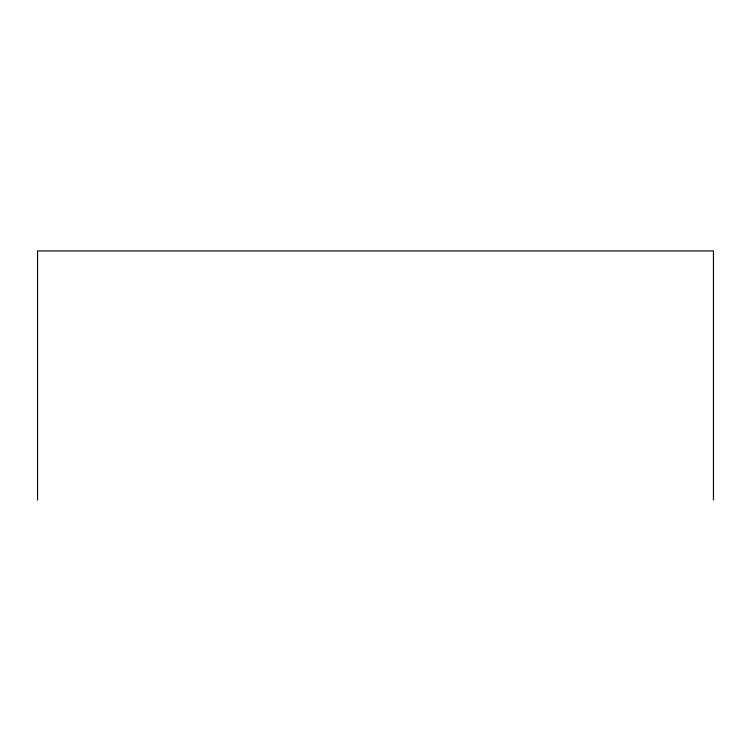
<?xml version="1.0" encoding="UTF-8"?>
<svg xmlns="http://www.w3.org/2000/svg" width="751" height="751" viewBox="0 0 751 751"><rect width="100%" height="100%" fill="white"/><g stroke="black" fill="none" stroke-linecap="round" stroke-linejoin="round"><path stroke-width="1.13" d="M713.45 500.063L713.45 250.937L37.55 250.937L37.55 500.063"/></g></svg>
